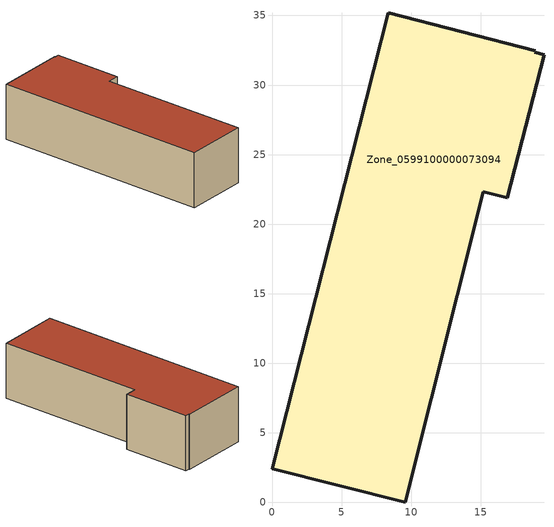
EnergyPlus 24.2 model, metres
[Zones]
Zone_0599100000073094
 floor ground (C_G): 8.36,35.21 18.92,32.47 18.9,32.35 19.55,32.18 16.9,21.91 15.19,22.34 9.57,0 0,2.44 z0
 wall outside (C_F): 0,2.44 9.57,0 15.19,22.34 16.9,21.91 19.55,32.18 18.9,32.35 18.92,32.47 8.36,35.21 0,2.44 z0:8.68
 roof outside (C_R): 18.92,32.47 8.36,35.21 0,2.44 9.57,0 15.19,22.34 16.9,21.91 19.55,32.18 18.9,32.35 z8.68
[BUILDING]
Pand.0599100000073094: North Axis=0; Terrain=City; Loads Convergence Tolerance Value=0.04; Temperature Convergence Tolerance Value=0.4; Solar Distribution=FullExterior; Maximum Number of Warmup Days=25; Minimum Number of Warmup Days=1
[Site:Location]
Rotterdam.The.Hague.AP_ZH_NLD Design_Conditions: Latitude=51.96; Longitude=4.45; Time Zone=1; Elevation=-4.5
[SITE:GROUNDTEMPERATURE:BUILDINGSURFACE]
18, 18, 18, 18, 18, 18, 18, 18, 18, 18, 18, 18
[MATERIAL] Thermal Absorptance=0.9; Solar Absorptance=0.7; Visible Absorptance=0.7
Name | Roughness | Thickness | Conductivity | Density | Specific Heat
G.D.1965 | MediumSmooth | 0.15 | 1 | 540 | 1210
F.D.1965 | Rough | 0.3 | 0.857143 | 1920 | 840
R.D.1965 | MediumRough | 0.2 | 0.08 | 1500 | 1000
[CONSTRUCTION]
C_G: G.D.1965
C_F: F.D.1965
C_R: R.D.1965
[ZONE]
Zone_0599100000073094: Type=1; Multiplier=1; Ceiling Height=Autocalculate; Volume=Autocalculate; Floor Area=autocalculate; Part of Total Floor Area=Yes
[ZONEINFILTRATION:DESIGNFLOWRATE]
Infil_Zone_0599100000073094: Zone or ZoneList or Space or SpaceList=Zone_0599100000073094; Schedule=AlwaysOn; Design Flow Rate Calculation Method=Flow/Area; Flow Rate per Floor Area=0.0042; Constant Term Coefficient=1; Temperature Term Coefficient=0; Velocity Term Coefficient=0; Velocity Squared Term Coefficient=0
[HVACTEMPLATE:ZONE:IDEALLOADSAIRSYSTEM]
Zone_0599100000073094: Maximum Heating Supply Air Temperature=50; Minimum Cooling Supply Air Temperature=13; Maximum Heating Supply Air Humidity Ratio=0.0156; Minimum Cooling Supply Air Humidity Ratio=0.0077; Heating Limit=NoLimit; Cooling Limit=NoLimit; Dehumidification Control Type=ConstantSensibleHeatRatio; Cooling Sensible Heat Ratio=0.7; Dehumidification Setpoint=60; Humidification Control Type=None; Humidification Setpoint=30; Outdoor Air Method=None; Outdoor Air Flow Rate per Person=0.00944; Outdoor Air Flow Rate per Zone Floor Area=0; Outdoor Air Flow Rate per Zone=0; Demand Controlled Ventilation Type=None; Outdoor Air Economizer Type=NoEconomizer; Heat Recovery Type=None; Sensible Heat Recovery Effectiveness=0.7; Latent Heat Recovery Effectiveness=0.65
[ZONECONTROL:THERMOSTAT]
ThermostatControl_Zone_0599100000073094: Zone or ZoneList=Zone_0599100000073094; Control Type Schedule=DualSetpointControlType; Control 1=Thermostat_Zone_0599100000073094; Temperature Difference Between Cutout And Setpoint=0
[THERMOSTATSETPOINT:DUALSETPOINT]
Thermostat_Zone_0599100000073094: Heating Setpoint Temperature Schedule=HeatingSetpoint_Zone_0599100000073094; Cooling Setpoint Temperature Schedule=CoolingSetpoint_Zone_0599100000073094
[SCHEDULE:COMPACT]
HeatingSetpoint_Zone_0599100000073094: Through: 12/31, For: AllDays, Until: 24:00, 21
CoolingSetpoint_Zone_0599100000073094: Through: 12/31, For: AllDays, Until: 24:00, 24
DualSetpointControlType: Through: 12/31, For: AllDays, Until: 24:00, 4
AlwaysOn: Through: 12/31, For: AllDays, Until: 24:00, 1
